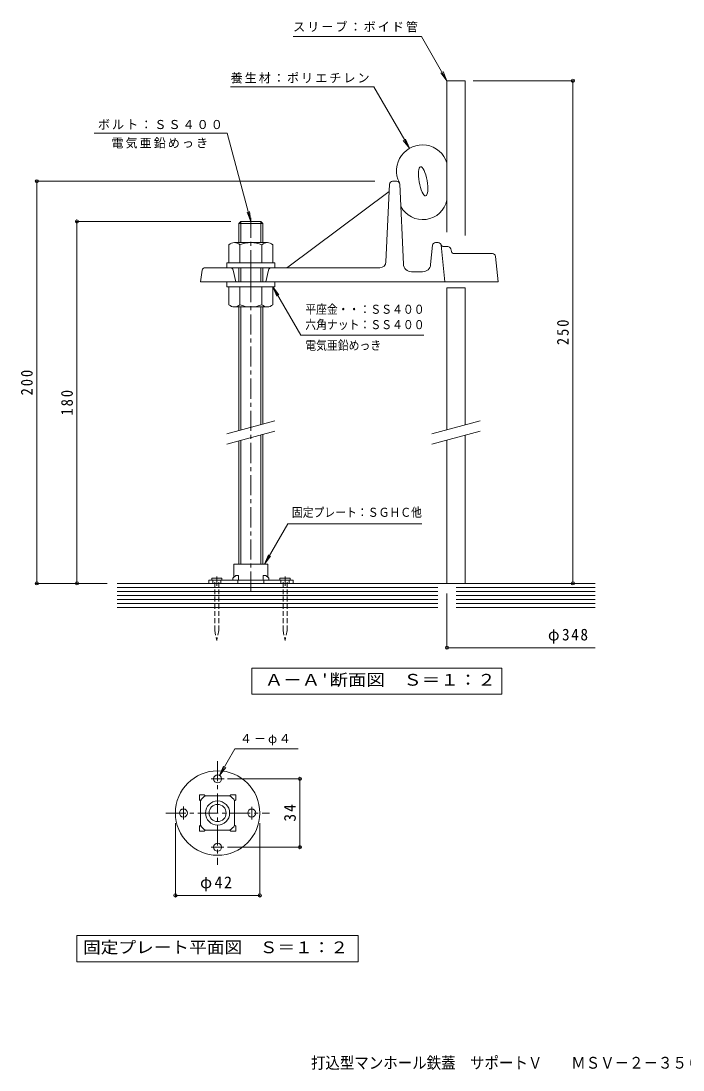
# Model space of a CAD drawing. Units: millimetres at full size, sheet at 1:2. Extents: x -311 to 348, y -273 to 249.
# Drawn here: x -311 to 18, y -273 to 249 of the extents above; entities that cross this region are included whole.
import ezdxf
from ezdxf.enums import TextEntityAlignment as Align

# ---------------------------------------------------------------- set-up
doc = ezdxf.new("R2010")
doc.units = ezdxf.units.MM
doc.header["$LTSCALE"] = 2
doc.header["$PDMODE"] = 32
doc.header["$PDSIZE"] = 1.6
doc.linetypes.add('CHAIN1', pattern=[8, 5, -1, 1, -1])
doc.linetypes.add('DASHED1', pattern=[1.8, 1.2, -0.6])
for name, color, linetype, lineweight in [('1-0', 4, 'Continuous', 9), ('1-1', 5, 'Continuous', 5), ('1-3', 4, 'Continuous', 9), ('1-4', 7, 'Continuous', 9), ('1-8', 3, 'Continuous', 9), ('1-9', 2, 'CHAIN1', 9), ('1-A', 2, 'Continuous', 9), ('B-5', 7, 'Continuous', 9)]:
    doc.layers.add(name, color=color, linetype=linetype, lineweight=lineweight)
doc.layers.add('1-5', color=6, linetype='Continuous')
doc.styles.add('ＭＳ ゴシック', font='')
doc.styles.get('ＭＳ ゴシック').set_extended_font_data('MS Gothic')

msp = doc.modelspace()

# ---------------------------------------------------------------- linework, layer by layer
at = {"layer": '1-0'}
for p, q in [((-217.905, -29.373), (-217.905, -30.973)), ((-217.905, -30.973), (-175.905, -30.973)), ((-215.905, -30.973), (-215.905, -29.373)), ((-211.905, -30.973), (-211.905, -29.373)), ((-203.405, -29.373), (-203.405, -30.973)), ((-190.405, -29.373), (-190.405, -30.973)), ((-181.905, -30.973), (-181.905, -29.373)), ((-177.905, -30.973), (-177.905, -29.373))]:
    msp.add_line(p, q, dxfattribs=at)
at = {"layer": '1-0', "linetype": 'CHAIN1'}
for p, q in [((-213.905, -32.211), (-213.905, -27.641)), ((-179.905, -32.211), (-179.905, -27.641)), ((-216.615, -128.23), (-210.274, -128.23)), ((-230.473, -148.372), (-230.473, -142.032)), ((-196.473, -142.088), (-196.473, -148.429)), ((-210.331, -162.23), (-216.672, -162.23))]:
    msp.add_line(p, q, dxfattribs=at)
at = {"layer": '1-0'}
msp.add_lwpolyline([(-217.905, -29.373), (-175.905, -29.373), (-175.905, -30.973)], dxfattribs=at)
for centre, radius in [((-213.473, -145.23), 21), ((-213.473, -128.23), 2), ((-230.473, -145.23), 2), ((-196.473, -145.23), 2), ((-213.473, -162.23), 2)]:
    msp.add_circle(centre, radius, dxfattribs=at)
at = {"layer": '1-1'}
for p, q in [((-127.842, 167.597), (-129.642, 128.888)), ((-126.343, 169.027), (-124.21, 169.027)), ((-122.711, 167.594), (-120.945, 127.849)), ((-128.008, 164.027), (-178.506, 126.325)), ((-106.414, 137.181), (-107.404, 127.615)), ((-103.629, 138.527), (-104.922, 138.527)), ((-102.137, 137.18), (-100.275, 119.027)), ((-98.864, 136.527), (-100.799, 136.527)), ((-196.905, 114.394), (-196.905, 132.648)), ((-97.073, 134.139), (-97.415, 135.415)), ((-76.623, 133.027), (-95.65, 133.027)), ((-75.132, 131.687), (-73.775, 119.027)), ((-135.502, 126.027), (-219.604, 126.027)), ((-142.974, 126.027), (-132.639, 126.027)), ((-221.089, 124.739), (-221.905, 119.027)), ((-205.651, 124.841), (-204.405, 119.027)), ((-188.159, 124.841), (-189.405, 119.027)), ((-111.383, 124.027), (-116.949, 124.027)), ((-221.905, 119.027), (-73.775, 119.027))]:
    msp.add_line(p, q, dxfattribs=at)
at = {"layer": '1-1', "color": 2, "linetype": 'CHAIN1', "lineweight": 9}
msp.add_line((-196.905, -35.155), (-196.905, 152.562), dxfattribs=at)
at = {"layer": '1-1'}
for centre, radius, start, end in [((-126.343, 167.527), 1.5, 90, 177.33765), ((-124.21, 167.527), 1.5, 2.54466, 90), ((-104.922, 137.027), 1.5, 90, 174.09468), ((-103.629, 137.027), 1.5, 5.85558, 90), ((-100.799, 138.027), 1.5, 198.39925, 270), ((-98.864, 135.027), 1.5, 14.99998, 90), ((-95.624, 134.527), 1.5, 194.99998, 270), ((-76.623, 131.527), 1.5, 6.11571, 90), ((-219.604, 124.527), 1.5, 90, 171.8699), ((-207.117, 124.527), 1.5, 12.0947, 90), ((-186.692, 124.527), 1.5, 90, 167.9053), ((-179.403, 127.527), 1.5, 270, 306.74536), ((-132.639, 129.027), 3, 270, 357.33699), ((-116.949, 128.027), 4, 182.54475, 270), ((-111.383, 128.027), 4, 270, 354.09369)]:
    msp.add_arc(centre, radius, start, end, dxfattribs=at)
at = {"layer": '1-3'}
for p, q in [((-99.275, 219.027), (-90.275, 219.027)), ((-99.275, 143.744), (-99.275, 219.027)), ((-90.275, 142.116), (-90.275, 219.027)), ((-99.275, 116.027), (-90.275, 116.027)), ((-99.275, 45.41), (-99.275, 116.027)), ((-90.275, 47.821), (-90.275, 116.027)), ((-90.275, -30.973), (-90.275, 42.645)), ((-99.275, -30.973), (-99.275, 40.233))]:
    msp.add_line(p, q, dxfattribs=at)
at = {"layer": '1-4'}
for p, q in [((-175.874, 241.027), (-111.977, 241.027)), ((-99.275, 219.027), (-111.977, 241.027)), ((-99.275, 219.027), (-102.319, 222.994)), ((-99.275, 219.027), (-101.189, 223.647)), ((-207.008, 216.011), (-135.63, 216.011)), ((-117.979, 185.438), (-135.63, 216.011)), ((-35.984, 219.027), (-86.275, 219.027)), ((-36.584, -30.973), (-36.584, 219.027)), ((-117.979, 185.438), (-121.022, 189.405)), ((-117.979, 185.438), (-119.892, 190.058)), ((-135.261, 169.027), (-304.073, 169.027)), ((-303.473, -30.973), (-303.473, 169.027)), ((-196.905, 149.027), (-198.818, 153.647)), ((-196.905, 149.027), (-197.557, 153.984)), ((-206.905, 149.027), (-284.073, 149.027)), ((-283.473, -30.973), (-283.473, 149.027)), ((-185.955, 116.527), (-182.911, 112.561)), ((-185.955, 116.527), (-184.041, 111.908)), ((-190.105, -21.373), (-178.558, -1.373)), ((-178.558, -1.373), (-111.861, -1.373)), ((-190.105, -21.373), (-188.191, -16.754)), ((-190.105, -21.373), (-187.061, -17.406)), ((-268.473, -30.973), (-304.073, -30.973)), ((-99.275, -35.973), (-99.275, -63.573)), ((-99.275, -62.973), (-25.423, -62.973)), ((-212.473, -126.498), (-210.56, -121.879)), ((-212.473, -126.498), (-209.429, -122.532)), ((-208.473, -128.23), (-171.873, -128.23)), ((-172.473, -162.23), (-172.473, -128.23)), ((-234.473, -150.23), (-234.473, -186.83)), ((-192.473, -150.23), (-192.473, -186.83)), ((-208.473, -162.23), (-171.873, -162.23)), ((-234.473, -186.23), (-192.473, -186.23))]:
    msp.add_line(p, q, dxfattribs=at)
at = {"layer": '1-4', "color": 2}
for p, q in [((-283.473, -219.23), (-283.473, -206.23)), ((-283.473, -206.23), (-143.473, -206.23)), ((-143.473, -219.23), (-143.473, -206.23)), ((-143.473, -219.23), (-283.473, -219.23))]:
    msp.add_line(p, q, dxfattribs=at)
at = {"layer": '1-4'}
for points in [[(-196.905, 149.027), (-208.695, 193.027), (-275.001, 193.027)], [(-185.955, 116.527), (-172.098, 92.527), (-110.82, 92.527)], [(-212.473, -126.498), (-204.813, -113.23), (-173.39, -113.23)]]:
    msp.add_lwpolyline(points, dxfattribs=at)
at = {"layer": '1-4', "color": 2}
msp.add_lwpolyline([(-196.498, -86.146), (-196.498, -73.147), (-71.948, -73.147), (-71.948, -86.146)], close=True, dxfattribs=at)
at = {"layer": '1-4'}
for p in [(-36.584, 219.027), (-303.473, 169.027), (-283.473, 149.027), (-303.473, -30.973), (-283.473, -30.973), (-36.584, -30.973), (-99.275, -62.973), (-172.473, -128.23), (-172.473, -162.23), (-234.473, -186.23), (-192.473, -186.23)]:
    msp.add_point(p, dxfattribs=at)
at = {"layer": '1-8'}
for p, q in [((-202.905, 148.027), (-201.905, 149.027)), ((-202.905, 148.027), (-190.905, 148.027)), ((-202.905, 148.027), (-202.905, 138.527)), ((-201.905, 149.027), (-191.905, 149.027)), ((-201.905, 149.027), (-201.905, 138.527)), ((-191.905, 149.027), (-190.905, 148.027)), ((-191.905, 149.027), (-191.905, 138.527)), ((-190.905, 148.027), (-190.905, 138.527)), ((-202.905, 126.027), (-202.905, 119.027)), ((-201.905, 126.027), (-201.905, 119.027)), ((-191.905, 126.027), (-191.905, 119.027)), ((-190.905, 126.027), (-190.905, 119.027)), ((-202.905, 106.527), (-202.905, 45.008)), ((-201.905, 106.527), (-201.905, 45.276)), ((-191.905, 106.527), (-191.905, 47.955)), ((-190.905, 106.527), (-190.905, 48.223)), ((-191.905, 42.779), (-191.905, -21.373)), ((-190.905, 43.047), (-190.905, -21.373)), ((-202.905, 39.831), (-202.905, -21.373)), ((-201.905, 40.099), (-201.905, -21.373)), ((-216.405, -28.373), (-216.405, -29.373)), ((-211.405, -28.373), (-216.405, -28.373)), ((-211.405, -28.373), (-211.405, -29.373)), ((-182.405, -28.373), (-177.405, -28.373)), ((-182.405, -28.373), (-182.405, -29.373)), ((-177.405, -28.373), (-177.405, -29.373))]:
    msp.add_line(p, q, dxfattribs=at)
at = {"layer": '1-8', "color": 4}
for p, q in [((-205.112, 138.527), (-188.697, 138.527)), ((-202.37, 137.401), (-202.37, 128.527)), ((-191.44, 137.401), (-191.44, 128.527)), ((-185.955, 137.401), (-185.955, 128.527)), ((-202.37, 107.653), (-202.37, 116.527)), ((-191.44, 107.653), (-191.44, 116.527)), ((-185.955, 107.653), (-185.955, 116.527)), ((-205.112, 106.527), (-188.697, 106.527))]:
    msp.add_line(p, q, dxfattribs=at)
at = {"layer": '1-8', "color": 6, "lineweight": 5}
for p, q in [((-208.905, 128.527), (-208.905, 126.027)), ((-207.855, 128.527), (-208.905, 128.527)), ((-184.905, 128.527), (-185.955, 128.527)), ((-184.905, 128.527), (-184.905, 126.027)), ((-208.905, 116.527), (-208.905, 119.027)), ((-207.855, 116.527), (-208.905, 116.527)), ((-184.905, 116.527), (-185.955, 116.527)), ((-184.905, 116.527), (-184.905, 119.027)), ((-263.473, -30.973), (-25.423, -30.973)), ((-263.473, -32.973), (-103.837, -32.973)), ((-263.473, -34.973), (-103.837, -34.973)), ((-94.65, -32.973), (-25.423, -32.973)), ((-94.65, -34.973), (-25.423, -34.973)), ((-263.473, -36.973), (-103.837, -36.973)), ((-263.473, -38.973), (-103.837, -38.973)), ((-263.473, -40.973), (-103.837, -40.973)), ((-94.65, -36.973), (-25.423, -36.973)), ((-94.65, -38.973), (-25.423, -38.973)), ((-94.65, -40.973), (-25.423, -40.973)), ((-263.473, -42.973), (-103.837, -42.973)), ((-94.65, -42.973), (-25.423, -42.973))]:
    msp.add_line(p, q, dxfattribs=at)
at = {"layer": '1-8', "linetype": 'DASHED1'}
for p, q in [((-214.905, -54.373), (-214.905, -29.373)), ((-212.905, -54.373), (-212.905, -29.373)), ((-180.905, -54.373), (-180.905, -29.373)), ((-178.905, -54.373), (-178.905, -29.373)), ((-214.905, -54.373), (-213.905, -59.373)), ((-212.905, -54.373), (-213.905, -59.373)), ((-180.905, -54.373), (-179.905, -59.373)), ((-178.905, -54.373), (-179.905, -59.373))]:
    msp.add_line(p, q, dxfattribs=at)
at = {"layer": '1-8', "color": 4}
for points in [[(-207.855, 137.401), (-207.855, 128.527), (-185.955, 128.527)], [(-207.855, 107.653), (-207.855, 116.527), (-185.955, 116.527)]]:
    msp.add_lwpolyline(points, dxfattribs=at)
at = {"layer": '1-8', "color": 6, "lineweight": 5}
for centre, radius, start, end in [((-111.545, 174.294), 12.868, 17.54776, 207.44888), ((-111.316, 162.256), 12.313, 207.67126, 347.92513)]:
    msp.add_arc(centre, radius, start, end, dxfattribs=at)
at = {"layer": '1-8', "color": 4}
for centre, radius, start, end in [((-205.112, 134.624), 3.903, 45.3613, 134.63896), ((-196.905, 124.699), 13.828, 66.7198, 113.2803), ((-188.697, 134.624), 3.903, 45.3613, 134.63818), ((-205.112, 110.43), 3.903, 225.36104, 314.6387), ((-196.905, 120.355), 13.828, 246.7197, 293.2802), ((-188.697, 110.43), 3.903, 225.36182, 314.6387)]:
    msp.add_arc(centre, radius, start, end, dxfattribs=at)
at = {"layer": '1-8', "color": 6, "lineweight": 5}
msp.add_ellipse((-111.156, 169.031), major_axis=(-1.276, 7.238), ratio=0.2692, dxfattribs=at)
at = {"layer": '1-9'}
for p, q in [((-213.473, -119.445), (-213.473, -171.016)), ((-239.258, -145.23), (-187.688, -145.23))]:
    msp.add_line(p, q, dxfattribs=at)
at = {"layer": '1-A'}
for p, q in [((-205.405, -21.373), (-205.405, -27.965)), ((-205.405, -21.373), (-188.405, -21.373)), ((-188.405, -21.373), (-188.405, -27.965)), ((-204.355, -27.107), (-205.905, -28.373)), ((-205.905, -28.373), (-205.905, -29.373)), ((-189.455, -27.107), (-187.905, -28.373)), ((-187.905, -28.373), (-187.905, -29.373)), ((-221.973, -139.125), (-222.473, -138.625)), ((-221.973, -139.125), (-221.973, -151.336)), ((-219.579, -136.73), (-220.079, -136.23)), ((-207.367, -136.73), (-219.579, -136.73)), ((-207.367, -136.73), (-206.867, -136.23)), ((-204.973, -139.125), (-204.473, -138.625)), ((-204.973, -151.336), (-204.973, -139.125)), ((-221.973, -151.336), (-222.473, -151.836)), ((-204.973, -151.336), (-204.473, -151.836)), ((-219.579, -153.73), (-220.079, -154.23)), ((-219.579, -153.73), (-207.367, -153.73)), ((-207.367, -153.73), (-206.867, -154.23))]:
    msp.add_line(p, q, dxfattribs=at)
for points in [[(-204.355, -27.107), (-203.01, -27.107), (-203.01, -29.373)], [(-189.455, -27.107), (-190.799, -27.107), (-190.799, -29.373)], [(-222.473, -138.625), (-222.473, -136.23), (-220.079, -136.23)], [(-206.867, -136.23), (-204.473, -136.23), (-204.473, -138.625)], [(-220.079, -154.23), (-222.473, -154.23), (-222.473, -151.836)], [(-204.473, -151.836), (-204.473, -154.23), (-206.867, -154.23)]]:
    msp.add_lwpolyline(points, dxfattribs=at)
for radius in [6, 4.25]:
    msp.add_circle((-213.473, -145.23), radius, dxfattribs=at)
for centre, start, end in [((-215.973, -142.73), 121.00261, 148.99734), ((-210.973, -142.73), 31.00261, 58.99734), ((-215.973, -147.73), 211.00261, 238.99734), ((-210.973, -147.73), 301.00261, 328.99734)]:
    msp.add_arc(centre, 7, start, end, dxfattribs=at)
at = {"layer": 'B-5'}
for p, q in [((-184.905, 49.831), (-208.905, 43.4)), ((-82.775, 49.831), (-106.775, 43.4)), ((-184.905, 44.654), (-208.905, 38.224)), ((-82.775, 44.654), (-106.775, 38.224))]:
    msp.add_line(p, q, dxfattribs=at)

# ---------------------------------------------------------------- texts
at = {"layer": '1-4', "color": 6, "style": 'ＭＳ ゴシック', "width": 0.9}
for s, p in [('平座金・・', (-169.82, 101.8)), ('：ＳＳ４００', (-142.82, 101.8)), ('六角ナット：ＳＳ４００', (-169.82, 94.162)), ('電気亜鉛めっき', (-169.82, 83.848)), ('固定プレート：ＳＧＨＣ他', (-176.531, 0.784))]:
    msp.add_text(s, height=4.399, dxfattribs=at).set_placement(p, align=Align.BOTTOM_LEFT)
at = {"layer": '1-4', "color": 2, "style": 'ＭＳ ゴシック'}
for s, width, p in [("Ａ－Ａ'断面図\u3000Ｓ＝１：２", 1.15, (-189.973, -83.646)), ('固定プレート平面図\u3000Ｓ＝１：２', 1.1, (-280.473, -216.73))]:
    msp.add_text(s, height=5.865, dxfattribs=dict(at, width=width)).set_placement(p, align=Align.BOTTOM_LEFT)
at = {"layer": '1-4', "char_height": 4.399, "attachment_point": 7, "style": 'ＭＳ ゴシック'}
for s, insert in [('\\T1.17;スリーブ：ボイド管', (-175.874, 243.15)), ('\\T1.17;養生材：ポリエチレン', (-207.008, 217.705)), ('\\T1.17;ボルト：ＳＳ４００', (-273.044, 194.758)), ('\\T1.17;電気亜鉛めっき', (-266.344, 185.298)), ('\\T1.17;４－φ４', (-202.396, -111.641))]:
    msp.add_mtext(s, dxfattribs=dict(at, insert=insert))
at = {"layer": '1-4', "color": 2, "char_height": 5.865, "attachment_point": 7, "rotation": 90, "style": 'ＭＳ ゴシック'}
for s, insert in [('\\T1.27;\\W0.9;250', (-38.584, 87.527)), ('\\T1.27;\\W0.9;200', (-305.473, 62.527)), ('\\T1.27;\\W0.9;180', (-285.473, 52.527)), ('\\T1.27;\\W0.95;34', (-174.473, -149.48))]:
    msp.add_mtext(s, dxfattribs=dict(at, insert=insert))
at = {"layer": '1-4', "color": 2, "char_height": 5.865, "attachment_point": 7, "style": 'ＭＳ ゴシック'}
for s, insert in [('\\T1.21;\\W0.95;φ348', (-48.985, -60.973)), ('\\T1.19;φ42', (-222.223, -184.23))]:
    msp.add_mtext(s, dxfattribs=dict(at, insert=insert))
at = {"layer": '1-5', "style": 'ＭＳ ゴシック', "width": 0.9}
msp.add_text('打込型マンホール鉄蓋\u3000サポートＶ\u3000\u3000ＭＳＶ－２－３５０\u3000Ｃ＝２００', height=5.865, dxfattribs=at).set_placement((-166.988, -274.172), align=Align.BOTTOM_LEFT)

doc.saveas('drawing.dxf')
